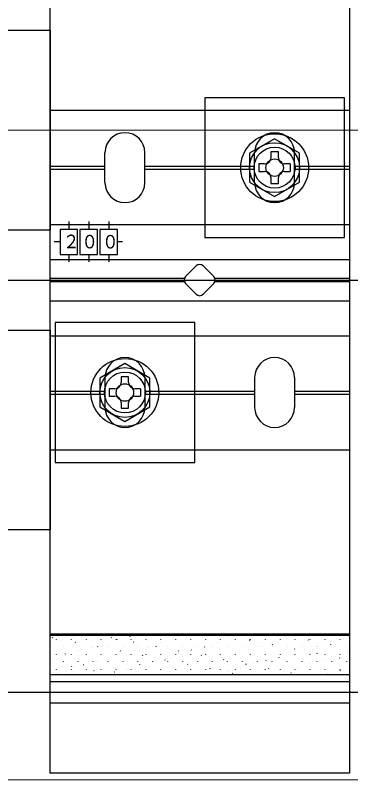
# Model space of a CAD drawing. Units: millimetres, scale not verified. Extents: x -875 to 875, y -1300 to 1292.
# Drawn here: x -5.9 to 61.3, y 306.6 to 459.6 of the extents above; entities that cross this region are included whole.
import ezdxf
from ezdxf.enums import TextEntityAlignment as Align

# ---------------------------------------------------------------- set-up
doc = ezdxf.new("R2010")
doc.units = ezdxf.units.MM
doc.header["$LTSCALE"] = 8
doc.layers.add('0-4_YKK_12', color=2, linetype='Continuous', lineweight=18)
doc.layers.add('0-5_YKK_13', color=4, linetype='Continuous')
doc.layers.add('0-9_YSS_K', color=3, linetype='Continuous')
doc.styles.add('ＭＳ ゴシック', font='')
doc.styles.get('ＭＳ ゴシック').set_extended_font_data('MS Gothic')

msp = doc.modelspace()

# ---------------------------------------------------------------- linework, layer by layer
at = {"layer": '0-4_YKK_12'}
for p, q in [((-133.938, 436.609), (636.062, 436.609)), ((656.062, 306.609), (-153.938, 306.609))]:
    msp.add_line(p, q, dxfattribs=at)
at = {"layer": '0-5_YKK_13'}
for p, q in [((1.062, 440.609), (61.062, 440.609)), ((12.062, 426.109), (12.062, 432.109)), ((20.062, 426.109), (20.062, 432.109)), ((42.062, 426.109), (42.062, 432.109)), ((46.813, 432.259), (45.313, 432.259)), ((45.313, 432.259), (45.313, 431.109)), ((46.813, 431.109), (46.813, 432.259)), ((50.062, 426.109), (50.062, 432.109)), ((1.062, 429.409), (12.062, 429.409)), ((1.062, 428.809), (12.062, 428.809)), ((20.062, 429.409), (42.062, 429.409)), ((20.062, 428.809), (42.062, 428.809)), ((44.063, 429.859), (42.913, 429.859)), ((49.213, 429.859), (48.063, 429.859)), ((49.213, 429.859), (49.213, 428.359)), ((50.062, 429.409), (61.062, 429.409)), ((50.062, 428.809), (61.062, 428.809)), ((45.313, 427.109), (45.313, 425.959)), ((46.813, 425.959), (46.813, 427.109)), ((48.063, 428.359), (49.213, 428.359)), ((45.313, 425.959), (46.813, 425.959)), ((1.062, 417.759), (61.062, 417.759)), ((4.812, 418.318), (4.812, 416.759)), ((8.812, 418.318), (8.812, 416.759)), ((12.812, 418.318), (12.812, 416.759)), ((3.062, 414.259), (1.892, 414.259)), ((15.597, 414.259), (14.562, 414.259)), ((4.812, 411.759), (4.812, 410.284)), ((8.812, 411.759), (8.812, 410.284)), ((12.812, 411.759), (12.812, 410.284)), ((1.062, 410.759), (61.062, 410.759)), ((28.234, 407.316), (30.355, 409.437)), ((31.77, 409.437), (33.891, 407.316)), ((27.987, 406.909), (1.062, 406.909)), ((1.062, 406.309), (27.987, 406.309)), ((30.355, 403.78), (28.234, 405.902)), ((33.891, 405.902), (31.77, 403.78)), ((61.062, 406.909), (34.138, 406.909)), ((34.138, 406.309), (61.062, 406.309)), ((1.062, 402.459), (61.062, 402.459)), ((1.062, 395.459), (61.062, 395.459)), ((12.062, 387.109), (12.062, 381.109)), ((16.812, 387.259), (15.312, 387.259)), ((15.312, 387.259), (15.312, 386.109)), ((16.812, 386.109), (16.812, 387.259)), ((20.062, 387.109), (20.062, 381.109)), ((42.062, 387.109), (42.062, 381.109)), ((50.062, 387.109), (50.062, 381.109)), ((1.062, 384.409), (12.062, 384.409)), ((14.062, 384.859), (12.912, 384.859)), ((19.212, 384.859), (18.062, 384.859)), ((19.212, 384.859), (19.212, 383.359)), ((20.062, 384.409), (42.062, 384.409)), ((50.062, 384.409), (61.062, 384.409)), ((1.062, 383.809), (12.062, 383.809)), ((18.062, 383.359), (19.212, 383.359)), ((20.062, 383.809), (42.062, 383.809)), ((50.062, 383.809), (61.062, 383.809)), ((15.312, 382.109), (15.312, 380.959)), ((16.812, 380.959), (16.812, 382.109)), ((15.312, 380.959), (16.812, 380.959)), ((1.062, 372.609), (61.062, 372.609)), ((1.062, 327.59), (1.062, 335.811)), ((1.062, 335.811), (61.062, 335.811)), ((1.062, 335.563), (61.062, 335.563)), ((5.774, 335.156), (5.771, 335.165)), ((13.368, 334.994), (13.312, 335.077)), ((17.111, 335.233), (17.107, 335.242)), ((28.447, 335.309), (28.444, 335.319)), ((36.623, 335.375), (36.567, 335.458)), ((39.784, 335.386), (39.781, 335.395)), ((48.352, 335.41), (48.297, 335.494)), ((51.121, 335.463), (51.117, 335.472)), ((1.638, 334.958), (1.583, 335.041)), ((2.362, 334.666), (2.362, 334.716)), ((3.145, 334.557), (3.142, 334.566)), ((5.352, 334.666), (5.352, 334.716)), ((6.141, 334.074), (6.086, 334.157)), ((8.342, 334.666), (8.342, 334.716)), ((11.332, 334.666), (11.332, 334.716)), ((11.87, 333.988), (11.866, 333.997)), ((14.322, 334.666), (14.322, 334.716)), ((14.482, 334.634), (14.479, 334.643)), ((17.312, 334.666), (17.312, 334.716)), ((17.871, 334.11), (17.816, 334.193)), ((20.302, 334.666), (20.302, 334.716)), ((23.206, 334.064), (23.203, 334.074)), ((23.292, 334.666), (23.292, 334.716)), ((25.819, 334.71), (25.815, 334.72)), ((26.282, 334.666), (26.282, 334.716)), ((29.272, 334.666), (29.272, 334.716)), ((32.262, 334.666), (32.262, 334.716)), ((34.543, 334.141), (34.54, 334.15)), ((35.252, 334.666), (35.252, 334.716)), ((37.155, 334.787), (37.152, 334.796)), ((38.242, 334.666), (38.242, 334.716)), ((41.126, 334.49), (41.071, 334.573)), ((41.232, 334.666), (41.232, 334.716)), ((44.222, 334.666), (44.222, 334.716)), ((45.629, 333.606), (45.574, 333.689)), ((45.88, 334.218), (45.876, 334.227)), ((47.212, 334.666), (47.212, 334.716)), ((48.492, 334.864), (48.489, 334.873)), ((50.202, 334.666), (50.202, 334.716)), ((52.855, 334.526), (52.8, 334.609)), ((53.192, 334.666), (53.192, 334.716)), ((56.182, 334.666), (56.182, 334.716)), ((57.216, 334.294), (57.213, 334.304)), ((57.359, 333.642), (57.303, 333.725)), ((59.172, 334.666), (59.172, 334.716)), ((59.829, 334.94), (59.825, 334.95)), ((3.737, 333.241), (3.737, 333.291)), ((6.727, 333.241), (6.727, 333.291)), ((6.745, 332.413), (6.742, 332.422)), ((9.374, 333.012), (9.371, 333.021)), ((9.717, 333.241), (9.717, 333.291)), ((10.644, 333.189), (10.589, 333.273)), ((12.707, 333.241), (12.707, 333.291)), ((15.148, 332.305), (15.092, 332.388)), ((15.697, 333.241), (15.697, 333.291)), ((18.082, 332.489), (18.079, 332.499)), ((18.687, 333.241), (18.687, 333.291)), ((20.711, 333.088), (20.708, 333.098)), ((21.677, 333.241), (21.677, 333.291)), ((22.374, 333.225), (22.319, 333.309)), ((24.667, 333.241), (24.667, 333.291)), ((26.877, 332.341), (26.822, 332.424)), ((27.657, 333.241), (27.657, 333.291)), ((29.419, 332.566), (29.415, 332.576)), ((30.647, 333.241), (30.647, 333.291)), ((32.048, 333.165), (32.044, 333.174)), ((33.637, 333.241), (33.637, 333.291)), ((36.627, 333.241), (36.627, 333.291)), ((39.617, 333.241), (39.617, 333.291)), ((40.755, 332.643), (40.752, 332.652)), ((42.607, 333.241), (42.607, 333.291)), ((43.384, 333.242), (43.381, 333.251)), ((45.597, 333.241), (45.597, 333.291)), ((48.587, 333.241), (48.587, 333.291)), ((49.48, 332.073), (49.477, 332.083)), ((50.132, 332.721), (50.077, 332.805)), ((51.577, 333.241), (51.577, 333.291)), ((52.092, 332.719), (52.089, 332.729)), ((54.567, 333.241), (54.567, 333.291)), ((54.721, 333.318), (54.718, 333.328)), ((57.557, 333.241), (57.557, 333.291)), ((60.547, 333.241), (60.547, 333.291)), ((60.817, 332.15), (60.813, 332.159)), ((1.638, 330.791), (1.635, 330.8)), ((2.362, 331.626), (2.362, 331.676)), ((4.133, 331.767), (4.13, 331.776)), ((5.352, 331.626), (5.352, 331.676)), ((8.342, 331.626), (8.342, 331.676)), ((11.332, 331.626), (11.332, 331.676)), ((12.975, 330.868), (12.971, 330.877)), ((14.322, 331.626), (14.322, 331.676)), ((15.47, 331.843), (15.467, 331.853)), ((17.312, 331.626), (17.312, 331.676)), ((19.651, 331.42), (19.596, 331.504)), ((20.302, 331.626), (20.302, 331.676)), ((23.292, 331.626), (23.292, 331.676)), ((24.154, 330.536), (24.099, 330.619)), ((24.311, 330.944), (24.308, 330.954)), ((26.282, 331.626), (26.282, 331.676)), ((26.807, 331.92), (26.803, 331.93)), ((29.272, 331.626), (29.272, 331.676)), ((31.38, 331.456), (31.325, 331.54)), ((32.262, 331.626), (32.262, 331.676)), ((35.252, 331.626), (35.252, 331.676)), ((35.648, 331.021), (35.645, 331.03)), ((35.884, 330.572), (35.828, 330.655)), ((38.143, 331.997), (38.14, 332.006)), ((38.242, 331.626), (38.242, 331.676)), ((41.232, 331.626), (41.232, 331.676)), ((44.222, 331.626), (44.222, 331.676)), ((44.356, 330.499), (44.352, 330.508)), ((46.985, 331.097), (46.981, 331.107)), ((47.212, 331.626), (47.212, 331.676)), ((50.202, 331.626), (50.202, 331.676)), ((53.192, 331.626), (53.192, 331.676)), ((54.635, 331.837), (54.58, 331.92)), ((55.692, 330.575), (55.689, 330.585)), ((56.182, 331.626), (56.182, 331.676)), ((58.321, 331.174), (58.318, 331.184)), ((59.138, 330.952), (59.083, 331.036)), ((59.172, 331.626), (59.172, 331.676)), ((3.737, 330.201), (3.737, 330.251)), ((5.402, 329.271), (5.347, 329.354)), ((6.727, 330.201), (6.727, 330.251)), ((7.734, 329.623), (7.73, 329.632)), ((9.717, 330.201), (9.717, 330.251)), ((10.346, 330.269), (10.342, 330.278)), ((12.707, 330.201), (12.707, 330.251)), ((15.697, 330.201), (15.697, 330.251)), ((18.687, 330.201), (18.687, 330.251)), ((19.07, 329.699), (19.067, 329.709)), ((21.677, 330.201), (21.677, 330.251)), ((21.682, 330.345), (21.679, 330.355)), ((24.667, 330.201), (24.667, 330.251)), ((27.657, 330.201), (27.657, 330.251)), ((28.657, 329.651), (28.602, 329.735)), ((30.407, 329.776), (30.404, 329.785)), ((30.647, 330.201), (30.647, 330.251)), ((33.019, 330.422), (33.016, 330.431)), ((33.637, 330.201), (33.637, 330.251)), ((36.627, 330.201), (36.627, 330.251)), ((39.617, 330.201), (39.617, 330.251)), ((40.387, 329.687), (40.332, 329.771)), ((41.744, 329.853), (41.74, 329.862)), ((42.607, 330.201), (42.607, 330.251)), ((45.597, 330.201), (45.597, 330.251)), ((48.587, 330.201), (48.587, 330.251)), ((50.585, 328.953), (50.582, 328.963)), ((51.577, 330.201), (51.577, 330.251)), ((53.08, 329.929), (53.077, 329.939)), ((54.567, 330.201), (54.567, 330.251)), ((57.557, 330.201), (57.557, 330.251)), ((60.547, 330.201), (60.547, 330.251)), ((2.362, 328.586), (2.362, 328.636)), ((2.609, 328.048), (2.606, 328.057)), ((5.238, 328.647), (5.235, 328.656)), ((5.352, 328.586), (5.352, 328.636)), ((8.342, 328.586), (8.342, 328.636)), ((9.905, 328.387), (9.85, 328.47)), ((11.332, 328.586), (11.332, 328.636)), ((13.946, 328.124), (13.943, 328.134)), ((14.322, 328.586), (14.322, 328.636)), ((16.575, 328.723), (16.572, 328.733)), ((17.312, 328.586), (17.312, 328.636)), ((20.302, 328.586), (20.302, 328.636)), ((23.292, 328.586), (23.292, 328.636)), ((25.283, 328.201), (25.279, 328.211)), ((26.282, 328.586), (26.282, 328.636)), ((27.912, 328.8), (27.908, 328.809)), ((29.272, 328.586), (29.272, 328.636)), ((32.262, 328.586), (32.262, 328.636)), ((33.16, 328.767), (33.105, 328.85)), ((34.007, 327.632), (34.004, 327.641)), ((35.252, 328.586), (35.252, 328.636)), ((36.619, 328.278), (36.616, 328.287)), ((37.664, 327.883), (37.608, 327.966)), ((38.242, 328.586), (38.242, 328.636)), ((39.248, 328.877), (39.245, 328.886)), ((41.232, 328.586), (41.232, 328.636)), ((44.222, 328.586), (44.222, 328.636)), ((44.89, 328.803), (44.835, 328.886)), ((45.344, 327.708), (45.34, 327.718)), ((47.212, 328.586), (47.212, 328.636)), ((47.956, 328.354), (47.953, 328.364)), ((49.393, 327.919), (49.338, 328.002)), ((50.202, 328.586), (50.202, 328.636)), ((53.192, 328.586), (53.192, 328.636)), ((56.182, 328.586), (56.182, 328.636)), ((56.68, 327.785), (56.677, 327.794)), ((59.172, 328.586), (59.172, 328.636)), ((59.293, 328.431), (59.289, 328.44)), ((1.062, 326.285), (61.062, 326.285)), ((1.062, 322.009), (61.062, 322.009))]:
    msp.add_line(p, q, dxfattribs=at)
for points in [[(61.062, 505.309), (61.062, 307.909), (1.062, 307.909), (1.062, 505.309)], [(1.062, 456.609), (1.062, 416.609), (-38.938, 416.609), (-38.938, 456.609)], [(32.062, 443.109), (32.062, 415.109), (60.062, 415.109), (60.062, 443.109)], [(51.063, 431.995), (46.063, 434.882), (41.063, 431.995), (41.063, 426.222), (46.063, 423.335), (51.063, 426.222)], [(3.062, 411.759), (6.562, 411.759), (6.562, 416.759), (3.062, 416.759)], [(7.062, 411.759), (10.562, 411.759), (10.562, 416.759), (7.062, 416.759)], [(11.062, 411.759), (14.562, 411.759), (14.562, 416.759), (11.062, 416.759)], [(2.062, 398.109), (2.062, 370.109), (30.062, 370.109), (30.062, 398.109)], [(1.062, 396.609), (1.062, 356.609), (-38.938, 356.609), (-38.938, 396.609)], [(21.062, 386.995), (16.062, 389.882), (11.062, 386.995), (11.062, 381.222), (16.062, 378.335), (21.062, 381.222)]]:
    msp.add_lwpolyline(points, close=True, dxfattribs=at)
for points in [[(42.913, 429.859), (42.913, 428.359), (44.063, 428.359)], [(12.912, 384.859), (12.912, 383.359), (14.062, 383.359)], [(61.062, 335.811), (61.062, 327.59), (1.062, 327.59)]]:
    msp.add_lwpolyline(points, dxfattribs=at)
for centre, radius in [((46.063, 429.109), 6.8), ((46.063, 429.109), 5), ((46.063, 429.109), 4.1), ((46.062, 429.109), 1.75), ((16.062, 384.109), 6.8), ((16.062, 384.109), 5), ((16.062, 384.109), 4.1), ((16.062, 384.109), 1.75)]:
    msp.add_circle(centre, radius, dxfattribs=at)
for centre, radius, start, end in [((16.062, 432.109), 4, 0, 180), ((46.062, 432.109), 4, 0, 180), ((44.063, 431.109), 1.25, 270, 0), ((48.063, 431.109), 1.25, 180, 270), ((44.063, 427.109), 1.25, 0, 90), ((48.063, 427.109), 1.25, 90, 180), ((16.062, 426.109), 4, 180, 0), ((46.062, 426.109), 4, 180, 0), ((31.062, 408.73), 1, 45, 135), ((28.941, 406.609), 1, 135, 225), ((33.184, 406.609), 1, 315, 45), ((31.062, 404.487), 1, 225, 315), ((16.062, 387.109), 4, 0, 180), ((46.062, 387.109), 4, 0, 180), ((14.062, 386.109), 1.25, 270, 0), ((18.062, 386.109), 1.25, 180, 270), ((14.062, 382.109), 1.25, 0, 90), ((18.062, 382.109), 1.25, 90, 180), ((16.062, 381.109), 4, 180, 0), ((46.062, 381.109), 4, 180, 0)]:
    msp.add_arc(centre, radius, start, end, dxfattribs=at)
at = {"layer": '0-9_YSS_K'}
for p, q in [((-333.938, 406.609), (786.062, 406.609)), ((-163.938, 324.109), (671.062, 324.109))]:
    msp.add_line(p, q, dxfattribs=at)

# ---------------------------------------------------------------- texts
at = {"layer": '0-5_YKK_13', "style": 'ＭＳ ゴシック', "width": 0.9}
for s, p in [('２', (3.657, 412.177)), ('０', (7.345, 412.137)), ('０', (11.482, 412.118))]:
    msp.add_text(s, height=2.711, dxfattribs=at).set_placement(p, align=Align.BOTTOM_LEFT)

doc.saveas('drawing.dxf')
